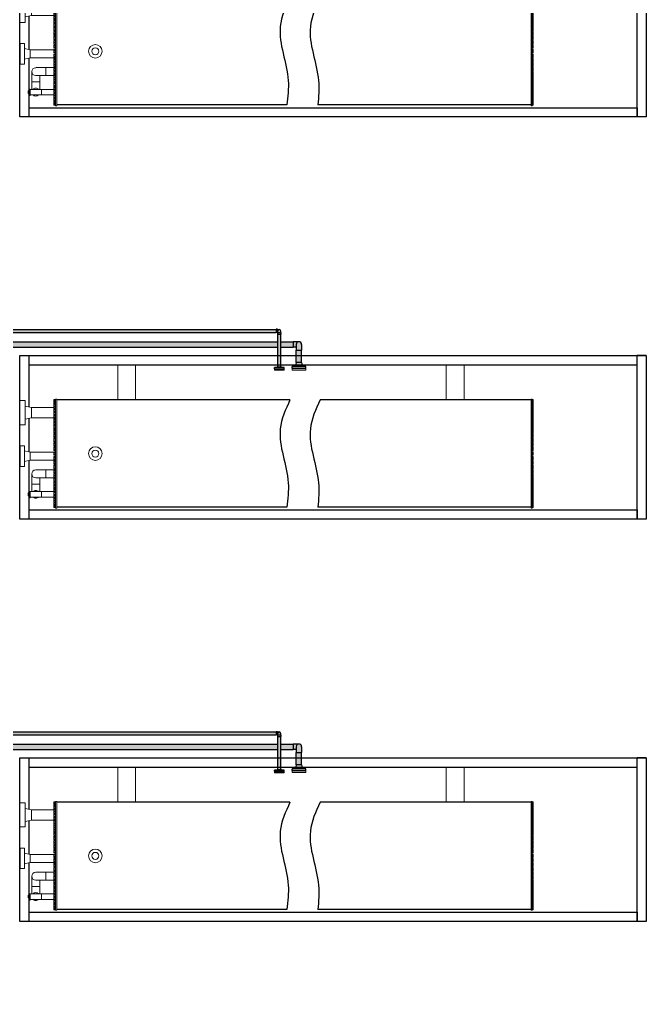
# Model space of a CAD drawing. Header units: millimetres. Extents: x 553637 to 584936, y 5008 to 53898.
# Drawn here: x 562767 to 569778, y 36089 to 47113 of the extents above; entities that cross this region are included whole.
import ezdxf

# ---------------------------------------------------------------- set-up
doc = ezdxf.new("R2010")
doc.units = ezdxf.units.MM
doc.header["$LTSCALE"] = 10
doc.header["$MEASUREMENT"] = 0
for name, color, linetype in [('1', 1, 'Continuous'), ('8', 8, 'Continuous'), ('BRIDA CIEGA PARA PRUEBAS', 170, 'Continuous'), ('CAÑERIAS PH 30', 94, 'Continuous')]:
    doc.layers.add(name, color=color, linetype=linetype)

# ---------------------------------------------------------------- blocks, each defined once
blk = doc.blocks.new('CI')
at = {"layer": '8'}
for p, q in [((192986, 37662), (192986, 39492)), ((192986, 39492), (199893, 39492)), ((193089, 38916), (193089, 39492)), ((199893, 39493), (199996, 39493)), ((199893, 37662), (199893, 39493)), ((199941, 39493), (199893, 39493)), ((199893, 39389), (199893, 39492)), ((199893, 39492), (199893, 39490)), ((199893, 39492), (199893, 39492)), ((199893, 39492), (199941, 39492)), ((199893, 39492), (199893, 39490)), ((199893, 39492), (199893, 39492)), ((199893, 39492), (199893, 39492)), ((199893, 39490), (199893, 39492)), ((199996, 39492), (199893, 39492)), ((199893, 39490), (199893, 39490)), ((199941, 39492), (199941, 39493)), ((199948, 39493), (199948, 39492)), ((199996, 39493), (199948, 39493)), ((199948, 39492), (199996, 39492)), ((199996, 39493), (199996, 37662)), ((193089, 39389), (199893, 39389)), ((199893, 39389), (199893, 39390)), ((199893, 39390), (199893, 39389)), ((199893, 39390), (199893, 39390)), ((199893, 39389), (199893, 39389)), ((199893, 39389), (199893, 39389)), ((199893, 39389), (199893, 39389)), ((196009, 38997), (193399, 38997)), ((198707, 38997), (196346, 38997)), ((193089, 38415), (193089, 38791)), ((192986, 38483), (192986, 38253)), ((193089, 37662), (193089, 38320)), ((193089, 37765), (199893, 37765)), ((195974, 37797), (193399, 37797)), ((198707, 37797), (196322, 37797)), ((199893, 37765), (199893, 37662)), ((199893, 37762), (199893, 37762)), ((199893, 37662), (192986, 37662)), ((199996, 37662), (199893, 37662))]:
    blk.add_line(p, q, dxfattribs=at)
at = {"layer": '8', "lineweight": -2}
for p, q in [((194081, 38997), (194081, 39389)), ((194281, 39389), (194281, 38997)), ((197758, 38997), (197758, 39389)), ((197958, 39389), (197958, 38997)), ((193045, 38989), (192986, 38989)), ((193045, 38719), (193045, 38989)), ((193115, 38911), (193045, 38925)), ((193366, 38999), (193366, 38753)), ((193386, 38999), (193366, 38999)), ((193386, 38998), (193366, 38998)), ((193386, 38996), (193366, 38996)), ((193386, 38992), (193366, 38992)), ((193386, 38989), (193366, 38989)), ((193386, 38981), (193366, 38981)), ((193386, 38977), (193366, 38977)), ((193386, 38966), (193366, 38966)), ((193386, 38960), (193366, 38960)), ((193386, 38947), (193366, 38947)), ((193386, 38946), (193366, 38946)), ((193386, 38940), (193366, 38940)), ((193386, 38925), (193366, 38925)), ((193386, 38923), (193366, 38923)), ((193386, 39006), (193386, 37787)), ((193399, 39006), (193386, 39006)), ((193399, 37787), (193399, 39006)), ((198707, 39006), (198707, 37787)), ((198720, 39006), (198707, 39006)), ((198720, 37787), (198720, 39006)), ((198720, 38999), (198730, 38999)), ((198720, 38998), (198730, 38998)), ((198720, 38996), (198730, 38996)), ((198720, 38992), (198730, 38992)), ((198720, 38989), (198730, 38989)), ((198720, 38981), (198730, 38981)), ((198720, 38977), (198730, 38977)), ((198720, 38966), (198730, 38966)), ((198720, 38960), (198730, 38960)), ((198720, 38947), (198730, 38947)), ((198720, 38946), (198730, 38946)), ((198720, 38940), (198730, 38940)), ((198720, 38925), (198730, 38925)), ((198720, 38923), (198730, 38923)), ((198730, 38999), (198730, 38753)), ((193115, 38911), (193115, 38796)), ((193366, 38911), (193115, 38911)), ((193386, 38915), (193366, 38915)), ((193386, 38900), (193366, 38900)), ((193386, 38895), (193366, 38895)), ((193386, 38886), (193366, 38886)), ((193386, 38871), (193366, 38871)), ((193386, 38863), (193366, 38863)), ((193386, 38854), (193366, 38854)), ((193386, 38838), (193366, 38838)), ((193386, 38828), (193366, 38828)), ((193386, 38818), (193366, 38818)), ((198720, 38915), (198730, 38915)), ((198720, 38900), (198730, 38900)), ((198720, 38895), (198730, 38895)), ((198720, 38886), (198730, 38886)), ((198720, 38871), (198730, 38871)), ((198720, 38863), (198730, 38863)), ((198720, 38854), (198730, 38854)), ((198720, 38838), (198730, 38838)), ((198720, 38828), (198730, 38828)), ((198720, 38818), (198730, 38818)), ((193045, 38719), (192986, 38719)), ((193115, 38796), (193045, 38782)), ((193366, 38796), (193115, 38796)), ((193386, 38802), (193366, 38802)), ((193386, 38791), (193366, 38791)), ((193386, 38790), (193366, 38790)), ((193386, 38778), (193366, 38778)), ((193386, 38763), (193366, 38763)), ((193366, 38753), (193386, 38753)), ((193366, 38751), (193366, 38712)), ((193386, 38751), (193366, 38751)), ((193386, 38749), (193366, 38749)), ((193386, 38736), (193366, 38736)), ((193386, 38721), (193366, 38721)), ((193366, 38712), (193386, 38712)), ((193366, 38709), (193366, 38669)), ((193386, 38709), (193366, 38709)), ((193386, 38705), (193366, 38705)), ((198720, 38802), (198730, 38802)), ((198720, 38791), (198730, 38791)), ((198720, 38790), (198730, 38790)), ((198720, 38778), (198730, 38778)), ((198720, 38763), (198730, 38763)), ((198730, 38753), (198720, 38753)), ((198720, 38751), (198730, 38751)), ((198720, 38749), (198730, 38749)), ((198720, 38736), (198730, 38736)), ((198720, 38721), (198730, 38721)), ((198730, 38712), (198720, 38712)), ((198720, 38709), (198730, 38709)), ((198720, 38705), (198730, 38705)), ((198730, 38751), (198730, 38712)), ((198730, 38709), (198730, 38669)), ((193386, 38692), (193366, 38692)), ((193386, 38677), (193366, 38677)), ((193366, 38669), (193386, 38669)), ((193366, 38664), (193366, 38624)), ((193386, 38664), (193366, 38664)), ((193386, 38658), (193366, 38658)), ((193386, 38645), (193366, 38645)), ((193386, 38630), (193366, 38630)), ((193366, 38624), (193386, 38624)), ((193366, 38617), (193366, 38577)), ((193386, 38617), (193366, 38617)), ((193386, 38610), (193366, 38610)), ((193386, 38596), (193366, 38596)), ((198720, 38692), (198730, 38692)), ((198720, 38677), (198730, 38677)), ((198730, 38669), (198720, 38669)), ((198720, 38664), (198730, 38664)), ((198720, 38658), (198730, 38658)), ((198720, 38645), (198730, 38645)), ((198720, 38630), (198730, 38630)), ((198730, 38624), (198720, 38624)), ((198720, 38617), (198730, 38617)), ((198720, 38610), (198730, 38610)), ((198720, 38596), (198730, 38596)), ((198730, 38664), (198730, 38624)), ((198730, 38617), (198730, 38577)), ((193037, 38483), (192986, 38483)), ((193037, 38253), (193037, 38483)), ((193386, 38582), (193366, 38582)), ((193366, 38577), (193386, 38577)), ((193366, 38568), (193366, 38528)), ((193386, 38568), (193366, 38568)), ((193386, 38560), (193366, 38560)), ((193386, 38545), (193366, 38545)), ((193386, 38532), (193366, 38532)), ((193366, 38528), (193386, 38528)), ((193366, 38518), (193366, 38479)), ((193386, 38518), (193366, 38518)), ((193386, 38509), (193366, 38509)), ((193386, 38494), (193366, 38494)), ((193386, 38481), (193366, 38481)), ((193366, 38479), (193386, 38479)), ((198720, 38582), (198730, 38582)), ((198730, 38577), (198720, 38577)), ((198720, 38568), (198730, 38568)), ((198720, 38560), (198730, 38560)), ((198720, 38545), (198730, 38545)), ((198720, 38532), (198730, 38532)), ((198730, 38528), (198720, 38528)), ((198720, 38518), (198730, 38518)), ((198720, 38509), (198730, 38509)), ((198720, 38494), (198730, 38494)), ((198720, 38481), (198730, 38481)), ((198730, 38479), (198720, 38479)), ((198730, 38568), (198730, 38528)), ((198730, 38518), (198730, 38479)), ((193101, 38412), (193037, 38428)), ((193366, 38412), (193101, 38412)), ((193101, 38323), (193101, 38412)), ((193366, 38467), (193366, 38429)), ((193386, 38467), (193366, 38467)), ((193386, 38457), (193366, 38457)), ((193386, 38442), (193366, 38442)), ((193386, 38430), (193366, 38430)), ((193366, 38429), (193386, 38429)), ((193366, 38415), (193366, 38378)), ((193386, 38415), (193366, 38415)), ((193386, 38405), (193366, 38405)), ((193386, 38389), (193366, 38389)), ((193366, 38378), (193386, 38378)), ((198720, 38467), (198730, 38467)), ((198720, 38457), (198730, 38457)), ((198720, 38442), (198730, 38442)), ((198720, 38430), (198730, 38430)), ((198730, 38429), (198720, 38429)), ((198720, 38415), (198730, 38415)), ((198720, 38405), (198730, 38405)), ((198720, 38389), (198730, 38389)), ((198730, 38378), (198720, 38378)), ((198730, 38467), (198730, 38429)), ((198730, 38415), (198730, 38378)), ((193037, 38307), (193101, 38323)), ((193386, 38323), (193101, 38323)), ((193366, 38365), (193366, 38327)), ((193386, 38365), (193366, 38365)), ((193386, 38364), (193366, 38364)), ((193386, 38352), (193366, 38352)), ((193386, 38337), (193366, 38337)), ((193366, 38327), (193386, 38327)), ((193366, 38315), (193366, 38276)), ((193386, 38315), (193366, 38315)), ((193386, 38312), (193366, 38312)), ((193386, 38300), (193366, 38300)), ((193386, 38285), (193366, 38285)), ((193366, 38276), (193386, 38276)), ((193366, 38266), (193366, 38226)), ((193386, 38266), (193366, 38266)), ((193386, 38262), (193366, 38262)), ((198720, 38365), (198730, 38365)), ((198720, 38364), (198730, 38364)), ((198720, 38352), (198730, 38352)), ((198720, 38337), (198730, 38337)), ((198730, 38327), (198720, 38327)), ((198720, 38315), (198730, 38315)), ((198720, 38312), (198730, 38312)), ((198720, 38300), (198730, 38300)), ((198720, 38285), (198730, 38285)), ((198730, 38276), (198720, 38276)), ((198720, 38266), (198730, 38266)), ((198720, 38262), (198730, 38262)), ((198730, 38365), (198730, 38327)), ((198730, 38315), (198730, 38276)), ((198730, 38266), (198730, 38226)), ((192986, 38253), (193037, 38253)), ((193119, 38168), (193119, 37970)), ((193366, 38213), (193164, 38213)), ((193278, 38213), (193278, 38124)), ((193386, 38248), (193366, 38248)), ((193386, 38233), (193366, 38233)), ((193366, 38226), (193386, 38226)), ((193366, 38217), (193366, 38177)), ((193386, 38217), (193366, 38217)), ((193386, 38212), (193366, 38212)), ((193386, 38198), (193366, 38198)), ((193386, 38184), (193366, 38184)), ((193366, 38177), (193386, 38177)), ((193366, 38170), (193366, 38130)), ((193386, 38170), (193366, 38170)), ((193386, 38164), (193366, 38164)), ((193386, 38149), (193366, 38149)), ((198720, 38248), (198730, 38248)), ((198720, 38233), (198730, 38233)), ((198730, 38226), (198720, 38226)), ((198720, 38217), (198730, 38217)), ((198720, 38212), (198730, 38212)), ((198720, 38198), (198730, 38198)), ((198720, 38184), (198730, 38184)), ((198730, 38177), (198720, 38177)), ((198720, 38170), (198730, 38170)), ((198720, 38164), (198730, 38164)), ((198720, 38149), (198730, 38149)), ((198730, 38217), (198730, 38177)), ((198730, 38170), (198730, 38130)), ((193208, 38054), (193119, 38054)), ((193164, 38124), (193366, 38124)), ((193208, 37970), (193208, 38124)), ((193386, 38135), (193366, 38135)), ((193366, 38130), (193386, 38130)), ((193366, 38125), (193366, 38085)), ((193386, 38125), (193366, 38125)), ((193386, 38117), (193366, 38117)), ((193386, 38102), (193366, 38102)), ((193386, 38089), (193366, 38089)), ((193366, 38085), (193386, 38085)), ((193366, 38081), (193366, 38042)), ((193386, 38081), (193366, 38081)), ((193386, 38073), (193366, 38073)), ((193386, 38057), (193366, 38057)), ((193386, 38045), (193366, 38045)), ((193366, 38042), (193386, 38042)), ((193366, 38040), (193366, 37794)), ((193386, 38040), (193366, 38040)), ((198720, 38135), (198730, 38135)), ((198730, 38130), (198720, 38130)), ((198720, 38125), (198730, 38125)), ((198720, 38117), (198730, 38117)), ((198720, 38102), (198730, 38102)), ((198720, 38089), (198730, 38089)), ((198730, 38085), (198720, 38085)), ((198720, 38081), (198730, 38081)), ((198720, 38073), (198730, 38073)), ((198720, 38057), (198730, 38057)), ((198720, 38045), (198730, 38045)), ((198730, 38042), (198720, 38042)), ((198720, 38040), (198730, 38040)), ((198730, 38125), (198730, 38085)), ((198730, 38081), (198730, 38042)), ((198730, 38040), (198730, 37794)), ((193079, 37955), (193079, 37925)), ((193089, 37955), (193079, 37955)), ((193079, 37925), (193089, 37925)), ((193089, 37973), (193089, 37906)), ((193100, 37973), (193089, 37973)), ((193095, 37968), (193095, 37962)), ((193100, 37968), (193095, 37968)), ((193100, 37968), (193095, 37968)), ((193100, 37966), (193095, 37966)), ((193100, 37964), (193095, 37964)), ((193100, 37906), (193100, 37973)), ((193366, 37970), (193100, 37970)), ((193100, 37962), (193100, 37968)), ((193227, 37970), (193227, 37909)), ((193386, 38031), (193366, 38031)), ((193386, 38015), (193366, 38015)), ((193386, 38004), (193366, 38004)), ((193386, 38002), (193366, 38002)), ((193386, 37991), (193366, 37991)), ((193386, 37976), (193366, 37976)), ((193386, 37965), (193366, 37965)), ((193386, 37955), (193366, 37955)), ((193386, 37940), (193366, 37940)), ((193386, 37930), (193366, 37930)), ((198720, 38031), (198730, 38031)), ((198720, 38015), (198730, 38015)), ((198720, 38004), (198730, 38004)), ((198720, 38002), (198730, 38002)), ((198720, 37991), (198730, 37991)), ((198720, 37976), (198730, 37976)), ((198720, 37965), (198730, 37965)), ((198720, 37955), (198730, 37955)), ((198720, 37940), (198730, 37940)), ((198720, 37930), (198730, 37930)), ((193089, 37906), (193095, 37906)), ((193095, 37902), (193095, 37908)), ((193100, 37904), (193095, 37904)), ((193100, 37903), (193095, 37903)), ((193100, 37902), (193095, 37902)), ((193100, 37902), (193095, 37902)), ((193366, 37909), (193100, 37909)), ((193100, 37908), (193100, 37902)), ((193100, 37906), (193100, 37906)), ((193386, 37923), (193366, 37923)), ((193386, 37908), (193366, 37908)), ((193386, 37899), (193366, 37899)), ((193386, 37894), (193366, 37894)), ((193386, 37879), (193366, 37879)), ((193386, 37871), (193366, 37871)), ((193386, 37868), (193366, 37868)), ((193386, 37854), (193366, 37854)), ((193386, 37847), (193366, 37847)), ((193386, 37847), (193366, 37847)), ((193386, 37833), (193366, 37833)), ((193386, 37828), (193366, 37828)), ((193386, 37817), (193366, 37817)), ((198720, 37923), (198730, 37923)), ((198720, 37908), (198730, 37908)), ((198720, 37899), (198730, 37899)), ((198720, 37894), (198730, 37894)), ((198720, 37879), (198730, 37879)), ((198720, 37871), (198730, 37871)), ((198720, 37868), (198730, 37868)), ((198720, 37854), (198730, 37854)), ((198720, 37847), (198730, 37847)), ((198720, 37847), (198730, 37847)), ((198720, 37833), (198730, 37833)), ((198720, 37828), (198730, 37828)), ((198720, 37817), (198730, 37817)), ((193386, 37813), (193366, 37813)), ((193386, 37805), (193366, 37805)), ((193386, 37802), (193366, 37802)), ((193386, 37797), (193366, 37797)), ((193386, 37796), (193366, 37796)), ((193366, 37794), (193386, 37794)), ((193386, 37787), (193399, 37787)), ((198707, 37787), (198720, 37787)), ((198720, 37813), (198730, 37813)), ((198720, 37805), (198730, 37805)), ((198720, 37802), (198730, 37802)), ((198720, 37797), (198730, 37797)), ((198720, 37796), (198730, 37796)), ((198730, 37794), (198720, 37794))]:
    blk.add_line(p, q, dxfattribs=at)
blk.add_arc((193164, 38168), 44.4, 90, 270, dxfattribs=at)
at = {"layer": '8', "lineweight": -2, "extrusion": (0, 0, -1)}
for start, end in [(42.7102, 137.2898), (222.7102, 317.2898)]:
    blk.add_arc((-193164, 37940), 44.4, start, end, dxfattribs=at)
at = {"layer": '8'}
for points in [[(196009, 38997), (195900, 38672), (195990, 38069), (195974, 37797)], [(196346, 38997), (196237, 38672), (196328, 38069), (196322, 37797)]]:
    blk.add_spline(points, degree=3, dxfattribs=at)
blk = doc.blocks.new('A$C6F89734C')
at = {"layer": 'BRIDA CIEGA PARA PRUEBAS', "lineweight": 0}
h = blk.add_hatch(color=256, dxfattribs=at)
h.dxf.hatch_style = 1
h.paths.add_polyline_path([(0, -76), (19, -76), (19, 76), (0, 76)])
blk.add_lwpolyline([(0, 76), (0, -76), (19, -76), (19, 76)], close=True, dxfattribs=at)
blk = doc.blocks.new('A$C7BB35E55')
at = {"layer": 'BRIDA CIEGA PARA PRUEBAS', "lineweight": 0}
h = blk.add_hatch(color=256, dxfattribs=at)
h.dxf.hatch_style = 1
h.paths.add_polyline_path([(0, -53.975), (14.224, -53.975), (14.224, 53.975), (0, 53.975)])
blk.add_lwpolyline([(0, 53.975), (14.224, 53.975), (14.224, -53.975), (0, -53.975)], close=True, dxfattribs=at)

msp = doc.modelspace()

# ---------------------------------------------------------------- hatches: boundary and pattern name
at = {"layer": 'CAÑERIAS PH 30'}
h = msp.add_hatch(color=256, dxfattribs=at)
h.dxf.hatch_style = 1
h.paths.add_polyline_path([(558158, 43451), (558158, 43451), (558158, 43822), (558098, 43784), (558098, 41383), (558112, 41383, -0.927041), (558144, 41381, -0.927041), (558112, 41378), (558098, 41378), (558098, 39431), (558158, 39491)])
h.paths.add_polyline_path([(557989, 43415), (557928, 43415), (557928, 39470), (557989, 39462)])
h.paths.add_polyline_path([(557989, 43544), (557928, 43544), (557928, 43417), (557989, 43417)])
h.paths.add_polyline_path([(557989, 43828), (557928, 43781), (557928, 43546), (557989, 43546)])
h.paths.add_polyline_path([(558033, 43511), (557989, 43511), (557989, 43451), (558033, 43451)])
h.paths.add_polyline_path([(558098, 43511), (558037, 43511), (558037, 43451), (558098, 43451)])
h.paths.add_polyline_path([(558322, 43511), (558158, 43511), (558158, 43451), (558322, 43451)])
h.paths.add_polyline_path([(558322, 43647), (558163, 43647), (558163, 43614), (558322, 43614)])
h.paths.add_polyline_path([(559233, 43648), (558436, 43648), (558436, 43615), (559233, 43615)])
h.paths.add_polyline_path([(559024, 43511), (558436, 43511), (558436, 43451), (559024, 43451)])
h.paths.add_polyline_path([(559069, 43520), (559024, 43511), (559024, 43451), (559069, 43442)])
h.paths.add_polyline_path([(559088, 43557), (559069, 43557), (559069, 43405), (559088, 43405)])
h.paths.add_polyline_path([(559108, 43557), (559089, 43557), (559089, 43405), (559108, 43405)])
h.paths.add_polyline_path([(559153, 43511), (559108, 43520), (559108, 43442), (559153, 43451)])
h.paths.add_polyline_path([(559250, 43685), (559236, 43685), (559236, 43577), (559250, 43577)])
h.paths.add_polyline_path([(559266, 43685), (559252, 43685), (559252, 43577), (559266, 43577)])
h.paths.add_polyline_path([(565654, 43511), (559154, 43511), (559154, 43451), (565654, 43451)])
h.paths.add_polyline_path([(565636, 43648), (559269, 43648), (559269, 43615), (565636, 43615)])
h.paths.add_polyline_path([(565921, 43481, 1.000097), (565861, 43481), (565861, 43417), (565921, 43417)])
h.paths.add_polyline_path([(565891, 43511), (565828, 43511), (565828, 43451), (565861, 43451), (565861, 43481, -0.414247)])
h.paths.add_polyline_path([(565826, 43511), (565688, 43511), (565688, 43451), (565826, 43451)])
h.paths.add_polyline_path([(565654, 43631), (565654, 43611), (565688, 43611), (565688, 43631, 0.999882)])
h.paths.add_polyline_path([(565688, 43596), (565654, 43596), (565654, 43225), (565688, 43225)])
h.paths.add_polyline_path([(565689, 43611), (565653, 43611), (565653, 43596), (565689, 43596)])
h.paths.add_polyline_path([(565650, 43650), (565636, 43650), (565636, 43613), (565650, 43613)])
h.paths.add_polyline_path([(565725, 43222), (565617, 43222), (565617, 43207), (565725, 43207)])
h.paths.add_polyline_path([(565921, 43415), (565861, 43415), (565861, 43278), (565921, 43278)])
h.paths.add_polyline_path([(565921, 43278), (565861, 43278), (565852, 43233), (565930, 43233)])
h.paths.add_polyline_path([(565967, 43233), (565815, 43233), (565815, 43214), (565967, 43214)])
h = msp.add_hatch(color=256, dxfattribs=at)
h.dxf.hatch_style = 1
h.paths.add_polyline_path([(558158, 39065), (558158, 39194), (558158, 39281), (558098, 39342), (558098, 39194), (558098, 39067), (558098, 36884), (558112, 36884, -0.927041), (558144, 36881, -0.927041), (558112, 36879), (558098, 36879), (558098, 34973), (558158, 34959)])
h.paths.add_polyline_path([(557989, 38915), (557928, 38915), (557928, 34973), (557989, 34970)])
h.paths.add_polyline_path([(557989, 39310), (557928, 39302), (557928, 39046), (557989, 39046)])
h.paths.add_polyline_path([(557989, 39044), (557928, 39044), (557928, 38917), (557989, 38917)])
h.paths.add_polyline_path([(558033, 39011), (557989, 39011), (557989, 38951), (558033, 38951)])
h.paths.add_polyline_path([(558098, 39011), (558037, 39011), (558037, 38951), (558098, 38951)])
h.paths.add_polyline_path([(558322, 39011), (558158, 39011), (558158, 38951), (558322, 38951)])
h.paths.add_polyline_path([(558322, 39147), (558163, 39147), (558163, 39114), (558322, 39114)])
h.paths.add_polyline_path([(558570, 39147), (558436, 39147), (558436, 39114), (558570, 39114)])
h.paths.add_polyline_path([(558572, 39011), (558436, 39011), (558436, 38951), (558572, 38951)])
h.paths.add_polyline_path([(559024, 39011), (558686, 39011), (558684, 38951), (559024, 38951)])
h.paths.add_polyline_path([(559233, 39147), (558686, 39147), (558686, 39113), (559233, 39113)])
h.paths.add_polyline_path([(559069, 39020), (559024, 39011), (559024, 38951), (559069, 38942)])
h.paths.add_polyline_path([(559088, 39057), (559069, 39057), (559069, 38905), (559088, 38905)])
h.paths.add_polyline_path([(559108, 39057), (559089, 39057), (559089, 38905), (559108, 38905)])
h.paths.add_polyline_path([(559153, 39011), (559108, 39020), (559108, 38942), (559153, 38951)])
h.paths.add_polyline_path([(559250, 39184), (559236, 39184), (559236, 39076), (559250, 39076)])
h.paths.add_polyline_path([(559266, 39184), (559252, 39184), (559252, 39076), (559266, 39076)])
h.paths.add_polyline_path([(565654, 39011), (559154, 39011), (559154, 38951), (565654, 38951)])
h.paths.add_polyline_path([(565636, 39147), (559269, 39147), (559269, 39113), (565636, 39113)])
h.paths.add_polyline_path([(565650, 39148), (565636, 39148), (565636, 39112), (565650, 39112)])
h.paths.add_polyline_path([(565654, 39130), (565654, 39109), (565688, 39109), (565688, 39130, 0.999882)])
h.paths.add_polyline_path([(565689, 39109), (565653, 39109), (565653, 39095), (565689, 39095)])
h.paths.add_polyline_path([(565826, 39011), (565688, 39011), (565688, 38951), (565826, 38951)])
h.paths.add_polyline_path([(565688, 39095), (565654, 39095), (565654, 38723), (565688, 38723)])
h.paths.add_polyline_path([(565725, 38720), (565617, 38720), (565617, 38706), (565725, 38706)])
h.paths.add_polyline_path([(565967, 38733), (565815, 38733), (565815, 38714), (565967, 38714)])
h.paths.add_polyline_path([(565921, 38778), (565861, 38778), (565852, 38733), (565930, 38733)])
h.paths.add_polyline_path([(565921, 38915), (565861, 38915), (565861, 38778), (565921, 38778)])
h.paths.add_polyline_path([(565921, 38981, 1.000097), (565861, 38981), (565861, 38917), (565921, 38917)])
h.paths.add_polyline_path([(565891, 39011), (565828, 39011), (565828, 38951), (565861, 38951), (565861, 38981, -0.414247)])

# ---------------------------------------------------------------- linework, layer by layer
at = {"layer": '8', "lineweight": 0}
for centre, radius in [((563613, 46760), 76.2), ((563613, 46760), 38.9), ((563613, 42260), 76.2), ((563613, 42260), 38.9), ((563613, 37760), 76.2), ((563613, 37760), 38.9)]:
    msp.add_circle(centre, radius, dxfattribs=at)
at = {"layer": 'CAÑERIAS PH 30', "color": 3}
for p, q in [((559269, 43648), (565636, 43648)), ((559269, 43615), (565636, 43615)), ((565636, 43650), (565636, 43613)), ((565650, 43650), (565636, 43650)), ((565650, 43613), (565636, 43613)), ((565650, 43613), (565650, 43650)), ((565650, 43648), (565671, 43648)), ((565650, 43615), (565654, 43615)), ((565689, 43611), (565653, 43611)), ((565653, 43611), (565653, 43596)), ((565653, 43596), (565689, 43596)), ((565654, 43611), (565654, 43631)), ((565654, 43225), (565654, 43596)), ((565688, 43611), (565688, 43631)), ((565688, 43225), (565688, 43596)), ((565689, 43611), (565689, 43596)), ((559154, 43511), (565654, 43511)), ((559154, 43451), (565654, 43451)), ((565688, 43511), (565826, 43511)), ((565688, 43451), (565826, 43451)), ((565826, 43511), (565826, 43451)), ((565828, 43511), (565828, 43451)), ((565891, 43511), (565828, 43511)), ((565861, 43451), (565828, 43451)), ((565861, 43481), (565861, 43417)), ((565921, 43481), (565921, 43417)), ((565861, 43417), (565921, 43417)), ((565861, 43278), (565861, 43415)), ((565861, 43415), (565921, 43415)), ((565921, 43278), (565921, 43415)), ((565617, 43207), (565617, 43222)), ((565725, 43222), (565617, 43222)), ((565646, 43222), (565646, 43225)), ((565696, 43225), (565646, 43225)), ((565696, 43222), (565696, 43225)), ((565725, 43207), (565725, 43222)), ((565967, 43233), (565815, 43233)), ((565815, 43214), (565815, 43233)), ((565861, 43278), (565852, 43233)), ((565921, 43278), (565861, 43278)), ((565921, 43278), (565930, 43233)), ((565967, 43214), (565967, 43233)), ((565617, 43207), (565725, 43207)), ((565815, 43214), (565967, 43214)), ((559269, 39147), (565636, 39147)), ((565650, 39148), (565636, 39148)), ((565636, 39148), (565636, 39112)), ((565650, 39112), (565650, 39148)), ((565650, 39147), (565671, 39147)), ((559269, 39113), (565636, 39113)), ((565650, 39112), (565636, 39112)), ((565650, 39113), (565654, 39113)), ((565689, 39109), (565653, 39109)), ((565653, 39109), (565653, 39095)), ((565653, 39095), (565689, 39095)), ((565654, 39109), (565654, 39130)), ((565654, 38723), (565654, 39095)), ((565688, 39109), (565688, 39130)), ((565688, 38723), (565688, 39095)), ((565689, 39109), (565689, 39095)), ((559154, 39011), (565654, 39011)), ((559154, 38951), (565654, 38951)), ((565688, 39011), (565826, 39011)), ((565688, 38951), (565826, 38951)), ((565826, 39011), (565826, 38951)), ((565891, 39011), (565828, 39011)), ((565828, 39011), (565828, 38951)), ((565861, 38951), (565828, 38951)), ((565861, 38981), (565861, 38917)), ((565861, 38917), (565921, 38917)), ((565921, 38981), (565921, 38917)), ((565861, 38778), (565861, 38915)), ((565861, 38915), (565921, 38915)), ((565921, 38778), (565921, 38915)), ((565725, 38720), (565617, 38720)), ((565617, 38706), (565617, 38720)), ((565617, 38706), (565725, 38706)), ((565696, 38723), (565646, 38723)), ((565646, 38720), (565646, 38723)), ((565696, 38720), (565696, 38723)), ((565725, 38706), (565725, 38720)), ((565967, 38733), (565815, 38733)), ((565815, 38714), (565815, 38733)), ((565815, 38714), (565967, 38714)), ((565861, 38778), (565852, 38733)), ((565921, 38778), (565861, 38778)), ((565921, 38778), (565930, 38733)), ((565967, 38714), (565967, 38733))]:
    msp.add_line(p, q, dxfattribs=at)
for centre, radius in [((565671, 43631), 16.7), ((565891, 43481), 30.2), ((565671, 39130), 16.7), ((565891, 38981), 30.2)]:
    msp.add_arc(centre, radius, 0, 180, dxfattribs=at)

# ---------------------------------------------------------------- block references
at = {"lineweight": 0, "rotation": 90}
for p in [(565671, 43192), (565671, 38690)]:
    msp.add_blockref('A$C7BB35E55', p, dxfattribs=at)
at = {"layer": '1', "lineweight": 0}
for p in [(369782, 8364), (369782, 3864), (369782, -636)]:
    msp.add_blockref('CI', p, dxfattribs=at)
at = {"layer": 'BRIDA CIEGA PARA PRUEBAS', "lineweight": 0, "rotation": 90}
for p in [(565891, 43194), (565891, 38694)]:
    msp.add_blockref('A$C6F89734C', p, dxfattribs=at)

doc.saveas('drawing.dxf')
